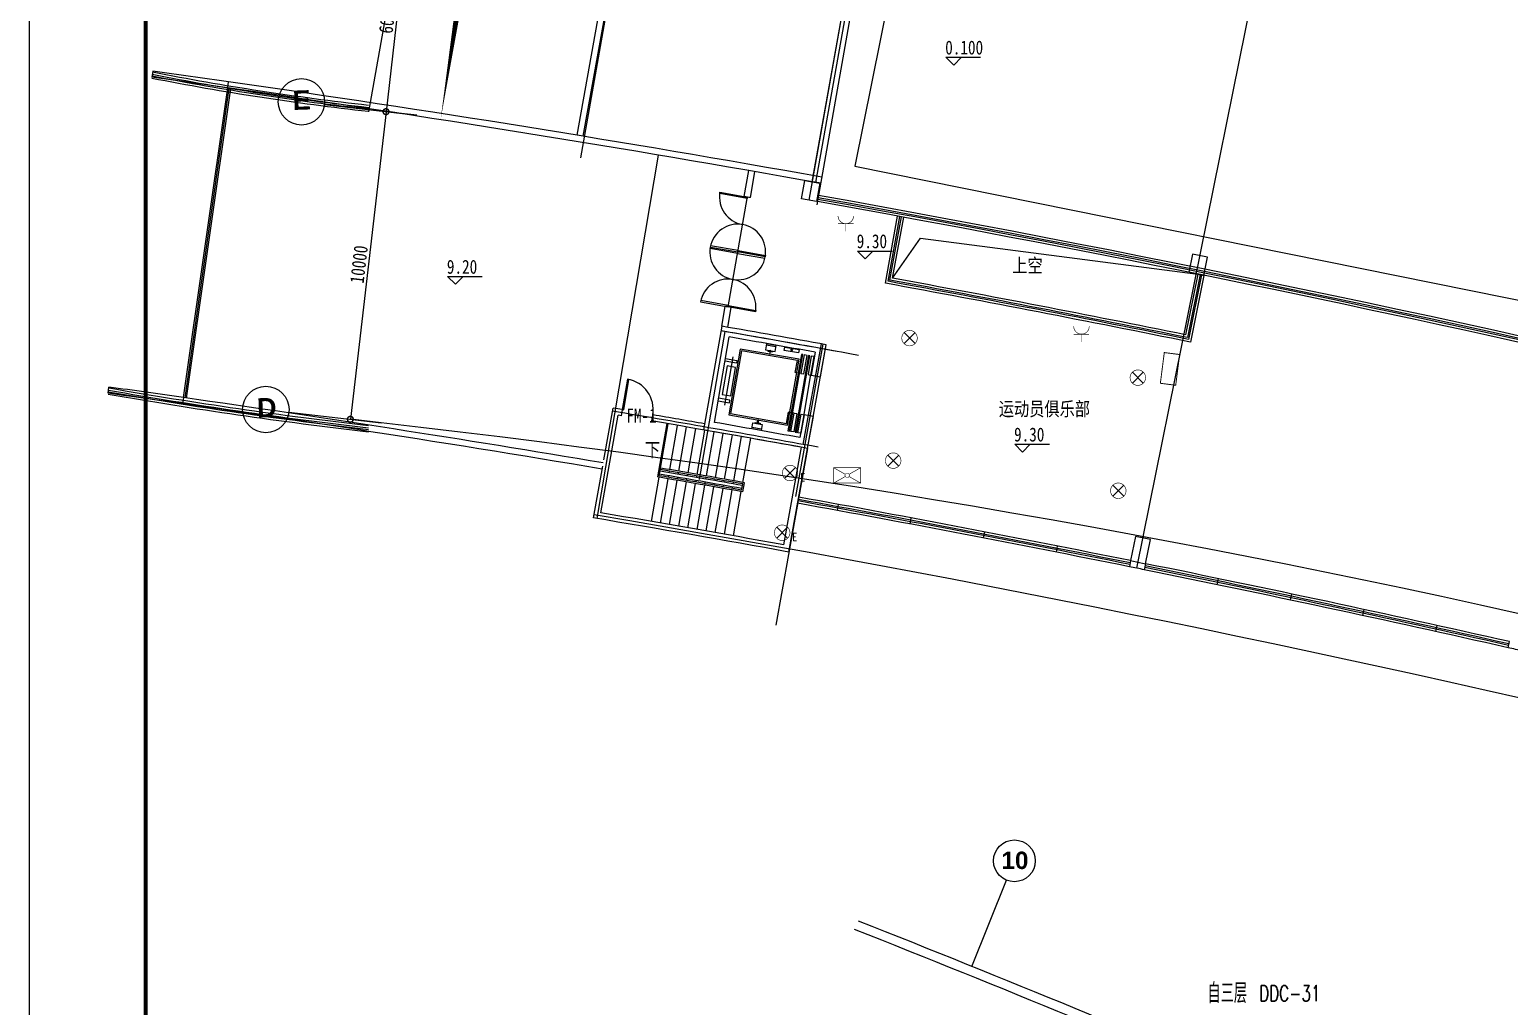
# Model space of a CAD drawing. Extents: x 24221263 to 48466785, y 43033036 to 86624613.
# Drawn here: x 24221263 to 24269055, y 43076738 to 43108279 of the extents above; entities that cross this region are included whole.
import ezdxf

# ---------------------------------------------------------------- set-up
doc = ezdxf.new("R2010")
doc.units = 0
doc.header["$MEASUREMENT"] = 0
doc.layers.get('0').update_dxf_attribs({"linetype": 'CONTINUOUS'})
doc.layers.get('DEFPOINTS').update_dxf_attribs({"linetype": 'CONTINUOUS'})
for name, color, linetype in [('AC-W', 7, 'CONTINUOUS'), ('FRAME', 7, 'CONTINUOUS'), ('J-DIM', 7, 'CONTINUOUS'), ('场地', 5, 'CONTINUOUS'), ('设备-动力', 3, 'CONTINUOUS'), ('设备-插座', 3, 'CONTINUOUS'), ('设备-照明', 3, 'CONTINUOUS'), ('设备-箱柜', 3, 'CONTINUOUS'), ('门窗', 7, 'CONTINUOUS')]:
    doc.layers.add(name, color=color, linetype=linetype)
doc.styles.add('DFHZ', font='romans.shx', dxfattribs={"width": 0.7, "bigfont": 'dfhz.shx'})
doc.styles.add('IDQSTYLE', font='simplex.shx', dxfattribs={"width": 0.7, "bigfont": 'hzfs1.shx'})
doc.styles.add('Q1', font='SimSun.ttf', dxfattribs={"width": 0.8, "height": 450})
doc.styles.add('Q200', font='SimSun.ttf', dxfattribs={"width": 0.8, "height": 450})
doc.styles.add('T-SG-01$0$Arial', font='ARIALBD.TTF')
doc.dimstyles.new('Q2', dxfattribs={"dimscale": 150, "dimtxt": 2.5, "dimasz": 2.5, "dimexe": 0, "dimexo": 0, "dimgap": 0.5, "dimtad": 1, "dimdec": 4, "dimdsep": 46, "dimtxsty": 'Q200', "dimblk1": 'DOTSMALL', "dimblk2": 'DOTSMALL', "dimsah": 1, "dimcen": 2.5, "dimadec": 0, "dimazin": 0, "dimtfac": 1, "dimtdec": 3, "dimtmove": 2, "dimatfit": 3, "dimldrblk": 'DOTSMALL', "dimfxl": 1, "dimtolj": 1, "dimtzin": 10, "dimarcsym": 0})

# ---------------------------------------------------------------- blocks, each defined once
blk = doc.blocks.new('_DOTSMALL')
at = {"color": 0, "linetype": 'ByBlock', "const_width": 0.5}
blk.add_lwpolyline([(-0.0625, 0, 1), (0.0625, 0, 1)], format="xyb", close=True, dxfattribs=at)
blk = doc.blocks.new('*D139')
at = {"color": 0, "linetype": 'ByBlock'}
for p, q in [((24233465, 43111589), (24232774, 43105629)), ((24234458, 43111474), (24233465, 43111589)), ((24233767, 43105514), (24232774, 43105629))]:
    blk.add_line(p, q, dxfattribs=at)
at = {"layer": 'DEFPOINTS', "color": 0, "linetype": 'ByBlock'}
for p in [(24234458, 43111474), (24232774, 43105629), (24233767, 43105514)]:
    blk.add_point(p, dxfattribs=at)
at = {"color": 0, "linetype": 'ByBlock', "xscale": 375, "yscale": 375, "zscale": 375}
for p, rotation in [((24233465, 43111589), 83.38694707575284), ((24232774, 43105629), 263.3869470757529)]:
    blk.add_blockref('_DOTSMALL', p, dxfattribs=dict(at, rotation=rotation))
at = {"color": 0, "linetype": 'ByBlock', "insert": (24232821, 43108644), "char_height": 450, "attachment_point": 5, "rotation": 83.3869, "style": 'Q200'}
blk.add_mtext('\\A1;6000', dxfattribs=at)
blk = doc.blocks.new('*D140')
at = {"color": 0, "linetype": 'ByBlock'}
for p, q in [((24232774, 43105629), (24231622, 43095696)), ((24233767, 43105514), (24232774, 43105629)), ((24232616, 43095581), (24231622, 43095696))]:
    blk.add_line(p, q, dxfattribs=at)
at = {"layer": 'DEFPOINTS', "color": 0, "linetype": 'ByBlock'}
for p in [(24233767, 43105514), (24231622, 43095696), (24232616, 43095581)]:
    blk.add_point(p, dxfattribs=at)
at = {"color": 0, "linetype": 'ByBlock', "xscale": 375, "yscale": 375, "zscale": 375}
for p, rotation in [((24232774, 43105629), 83.38736012216329), ((24231622, 43095696), 263.3873601221633)]:
    blk.add_blockref('_DOTSMALL', p, dxfattribs=dict(at, rotation=rotation))
at = {"color": 0, "linetype": 'ByBlock', "insert": (24231900, 43100697), "char_height": 450, "attachment_point": 5, "rotation": 83.3874, "style": 'Q200'}
blk.add_mtext('\\A1;10000', dxfattribs=at)
blk = doc.blocks.new('HC001494')
at = {"color": 0, "linetype": 'Continuous'}
for p, q in [((-1.77, 1.77), (1.77, -1.77)), ((1.77, 1.77), (-1.77, -1.77))]:
    blk.add_line(p, q, dxfattribs=at)
at = {"color": 0, "linetype": 'Continuous', "const_width": 0.2}
blk.add_lwpolyline([(1.77, -1.77, 0.198912), (2.5, 0, 0.198912), (1.77, 1.77, 0.198912), (0, 2.5, 0.198912), (-1.77, 1.77, 0.198912), (-2.5, 0, 0.198912), (-1.77, -1.77, 0.198912), (0, -2.5, 0.198912)], format="xyb", close=True, dxfattribs=at)
at = {"color": 0, "style": 'IDQSTYLE', "width": 0.7}
blk.add_attdef('PSFHATT', (4.5, -2.5), '', height=2.5, dxfattribs=at)
blk = doc.blocks.new('HC000426')
at = {"color": 0, "linetype": 'Continuous', "const_width": 0.3}
blk.add_lwpolyline([(5, 2.5), (-5, 2.5), (-5, -2.5), (5, -2.5)], close=True, dxfattribs=at)
at = {"color": 0, "style": 'IDQSTYLE', "width": 0.7}
blk.add_attdef('PSFHATT', (7, -2.5), '', height=2.5, dxfattribs=at)
blk = doc.blocks.new('HC001847003903')
at = {"color": 0, "linetype": 'Continuous'}
for p, q in [((-1.77, 1.77), (1.77, -1.77)), ((1.77, 1.77), (-1.77, -1.77))]:
    blk.add_line(p, q, dxfattribs=at)
at = {"color": 0, "linetype": 'Continuous', "const_width": 0.2}
blk.add_lwpolyline([(1.77, -1.77, 0.198912), (2.5, 0, 0.198912), (1.77, 1.77, 0.198912), (0, 2.5, 0.198912), (-1.77, 1.77, 0.198912), (-2.5, 0, 0.198912), (-1.77, -1.77, 0.198912), (0, -2.5, 0.198912)], format="xyb", close=True, dxfattribs=at)
at = {"color": 0, "style": 'IDQSTYLE', "width": 0.7}
blk.add_attdef('E', (3.36, -2.66), '', height=2.5, dxfattribs=at)
at = {"color": 0, "width": 0.7}
blk.add_attdef('PSFHATT', (6.44, -2.66), '', height=2.5, dxfattribs=at)
blk = doc.blocks.new('HC000133')
at = {"color": 0, "linetype": 'Continuous', "const_width": 0.2}
blk.add_lwpolyline([(-2.5, 5, 0.198912), (-1.77, 3.23, 0.198912), (0, 2.5, 0.198912), (1.77, 3.23, 0.198912), (2.5, 5)], format="xyb", dxfattribs=at)
for points in [[(-2.55, 2.48), (2.48, 2.48)], [(0, 2.5), (0, 0)]]:
    blk.add_lwpolyline(points, dxfattribs=at)
at = {"color": 0, "style": 'IDQSTYLE', "width": 0.7}
blk.add_attdef('PSFHATT', (4.5, 0), '', height=2.5, dxfattribs=at)
blk = doc.blocks.new('HC000704')
at = {"color": 0, "linetype": 'Continuous', "const_width": 0.2}
for points in [[(-0.61, 0.35), (-4.38, 2.5)], [(-4.38, 2.5), (4.37, 2.5), (4.37, -2.5), (-4.38, -2.5), (-4.38, 2.5)], [(4.37, 2.5), (0.61, 0.35)], [(-0.61, -0.35), (-4.38, -2.5)], [(0.61, -0.35), (4.37, -2.5)]]:
    blk.add_lwpolyline(points, dxfattribs=at)
at = {"color": 0, "linetype": 'Continuous', "const_width": 0.16}
blk.add_lwpolyline([(0, -0.71, 0.198912), (0.5, -0.5, 0.198912), (0.71, 0, 0.198912), (0.5, 0.5, 0.198912), (0, 0.71, 0.198912), (-0.5, 0.5, 0.198912), (-0.71, 0, 0.198912), (-0.5, -0.5, 0.198912)], format="xyb", close=True, dxfattribs=at)
at = {"color": 0, "style": 'IDQSTYLE', "width": 0.7}
blk.add_attdef('PSFHATT', (6.37, -2.5), '', height=2.5, dxfattribs=at)

msp = doc.modelspace()

# ---------------------------------------------------------------- linework, layer by layer
at = {"layer": 'AC-W', "color": 7, "ltscale": 1500}
for p, q in [((24232215.30344, 43105624.41262), (24240140.68981, 43150063.27928)), ((24239060.77466, 43104138.62935), (24247031.9544, 43148834.26651)), ((24246435.6287, 43102773.36322), (24254415.45217, 43147517.46712)), ((24257022.21051, 43090885.99528), (24267953.22348, 43144941.85024)), ((24239590.83978, 43092493.0659), (24241573.32465, 43104226.76752)), ((24242896.63246, 43093751.35812), (24243731.45746, 43098528.96916)), ((24246005.28948, 43093198.84616), (24246894.5469, 43098119.13286)), ((24246247.30572, 43094882.64398), (24246833.85026, 43098130.09921))]:
    msp.add_line(p, q, dxfattribs=at)
at = {"layer": 'AC-W', "color": 7}
for p, q in [((24246540.98189, 43103364.09485), (24251053.22439, 43128664.93612)), ((24246659.11784, 43103343.02598), (24251171.36035, 43128643.86733)), ((24246693.72866, 43102625.79363), (24251328.87497, 43128615.77561)), ((24241386.44701, 43118602.94085), (24238936.96594, 43104868.32179)), ((24241548.69594, 43118373.57001), (24239134.34456, 43104835.92858)), ((24250859.16907, 43107385.39063), (24251977.16907, 43107385.39063)), ((24250859.16907, 43107385.39063), (24251109.16907, 43107135.39063)), ((24251359.16907, 43107385.39063), (24251109.16907, 43107135.39063)), ((24225237.51129, 43106938.38198), (24225210.10675, 43106740.2684)), ((24227661.76208, 43106395.53212), (24227690.05469, 43106593.53441)), ((24226233.08341, 43096397.10196), (24227661.76384, 43106395.54545)), ((24226282.58033, 43096390.02701), (24227711.26077, 43106388.47054)), ((24226332.0766, 43096382.9475), (24227760.75705, 43106381.39116)), ((24227661.76208, 43106395.53212), (24227661.76208, 43106395.53212)), ((24230787.24198, 43105859.68189), (24233767.28414, 43105514.21301)), ((24244345.63833, 43102888.38101), (24244491.71325, 43103725.65143)), ((24244542.65645, 43102853.97374), (24244688.73097, 43103691.24189)), ((24246189.60193, 43102817.40065), (24246295.23794, 43103407.92185)), ((24246295.23794, 43103407.92185), (24246787.38335, 43103320.15058)), ((24246787.38335, 43103320.15058), (24246681.77965, 43102729.30356)), ((24243824.88738, 43099324.84802), (24244436.42349, 43102826.85028)), ((24246681.77965, 43102729.30356), (24246189.60193, 43102817.40065)), ((24248900.18756, 43100091.4791), (24249298.23413, 43102255.17017)), ((24248987.52106, 43100151.6799), (24249371.99786, 43102241.60875)), ((24249045.74237, 43100191.80818), (24249421.17265, 43102232.56223)), ((24249133.0728, 43100251.99223), (24249494.93331, 43102218.98412)), ((24249133.0728, 43100251.99223), (24250036.42557, 43101540.01348)), ((24250036.42557, 43101540.01348), (24258993.80088, 43100383.57768)), ((24248001.348, 43101129.17559), (24249119.348, 43101129.17559)), ((24248001.348, 43101129.17559), (24248251.348, 43100879.17559)), ((24248501.348, 43101129.17559), (24248251.348, 43100879.17559)), ((24258818.6342, 43101031.12688), (24258699.73847, 43100443.02501)), ((24259308.72001, 43100932.05167), (24258818.6342, 43101031.12688)), ((24259189.82428, 43100343.9498), (24259308.72001, 43100932.05167)), ((24258993.82067, 43100383.67532), (24258596.54472, 43098423.49167)), ((24259067.32619, 43100368.77775), (24258655.15685, 43098335.1092)), ((24258699.73847, 43100443.02501), (24259189.82428, 43100343.9498)), ((24234764.58297, 43100304.58321), (24235882.58297, 43100304.58321)), ((24234764.58297, 43100304.58321), (24235014.58297, 43100054.58321)), ((24235264.58297, 43100304.58321), (24235014.58297, 43100054.58321)), ((24259116.32988, 43100358.84603), (24258694.23048, 43098276.18199)), ((24259189.8354, 43100343.94846), (24258752.83923, 43098187.78283)), ((24243615.10962, 43098701.5529), (24243726.83901, 43099341.96206)), ((24243812.13356, 43098667.17899), (24243923.8571, 43099307.55459)), ((24243615.10962, 43098701.5529), (24243030.14222, 43095352.25244)), ((24243377.27876, 43095596.13708), (24243859.01664, 43098354.38465)), ((24245364.07403, 43098031.89508), (24245055.85084, 43098085.72737)), ((24245783.5609, 43091409.74871), (24246992.95101, 43098101.33874)), ((24246806.33821, 43097068.80477), (24246992.95101, 43098101.33874)), ((24243711.32458, 43096155.23798), (24243983.76935, 43097715.15293)), ((24244216.54597, 43097965.12864), (24243845.58678, 43095841.15767)), ((24244254.41274, 43097911.2357), (24243899.47971, 43095879.02444)), ((24246112.68083, 43097633.1912), (24244216.54597, 43097965.12864)), ((24246058.7879, 43097595.32443), (24244254.41274, 43097911.2357)), ((24245741.72164, 43095509.22024), (24246112.68083, 43097633.1912)), ((24245892.83438, 43097947.0164), (24245854.40909, 43097920.01765)), ((24245860.12236, 43097952.72967), (24245887.12111, 43097914.30438)), ((24245991.71002, 43097211.26208), (24246058.7879, 43097595.32443)), ((24246632.91278, 43097861.51692), (24246499.55693, 43097123.11728)), ((24246175.22943, 43097179.20975), (24245991.71002, 43097211.26208)), ((24246277.81684, 43095859.37049), (24246497.25458, 43097140.71632)), ((24246499.55693, 43097123.11728), (24246806.33821, 43097068.80477)), ((24223798.77276, 43096537.41898), (24223826.17731, 43096735.53256)), ((24223798.77276, 43096537.41898), (24223798.77276, 43096537.41898)), ((24226233.08355, 43096397.10194), (24226204.79285, 43096199.11296)), ((24229635.67905, 43095926.20804), (24232615.7212, 43095580.73916)), ((24239708.31024, 43092676.04623), (24240270.16704, 43095826.46418)), ((24239809.5835, 43094383.0267), (24240108.07088, 43096056.6916)), ((24240403.02105, 43096006.82119), (24240369.62402, 43095809.6293)), ((24241355.24889, 43095641.77036), (24241389.00774, 43095838.90062)), ((24243845.58678, 43095841.15767), (24245741.72164, 43095509.22024)), ((24243899.47971, 43095879.02444), (24245703.85488, 43095563.11318)), ((24245703.85488, 43095563.11318), (24245768.04607, 43095930.6475)), ((24246268.49254, 43095843.80905), (24246135.2386, 43095106.10025)), ((24246575.1298, 43095789.52204), (24246268.49254, 43095843.80905)), ((24246388.25595, 43094755.54373), (24246575.1298, 43095789.52204)), ((24241838.06909, 43095558.86325), (24241540.97009, 43093834.267)), ((24241598.7332, 43093875.05491), (24241887.34366, 43095550.37697)), ((24241936.88854, 43094070.39882), (24242183.8454, 43095499.21382)), ((24242232.57294, 43094019.20854), (24242480.31884, 43095447.88694)), ((24242528.22903, 43093967.85497), (24242776.76389, 43095396.39633)), ((24242823.85671, 43093916.33813), (24243073.18046, 43095344.74202)), ((24243119.4559, 43093864.65804), (24243369.56846, 43095292.92402)), ((24243415.02649, 43093812.8147), (24243665.92779, 43095240.94234)), ((24243710.56842, 43093760.80815), (24243962.25838, 43095188.797)), ((24244006.08157, 43093708.63838), (24244258.56011, 43095136.48802)), ((24244900.37322, 43095376.92091), (24244592.15003, 43095430.75321)), ((24244301.56587, 43093656.30542), (24244554.83292, 43095084.01541)), ((24245369.04497, 43089045.78053), (24246400.71625, 43094753.28923)), ((24245622.31973, 43091642.13048), (24246191.44449, 43094791.11402)), ((24253082.61178, 43094889.21671), (24254200.61178, 43094889.21671)), ((24253082.61178, 43094889.21671), (24253332.61178, 43094639.21671)), ((24253582.61178, 43094889.21671), (24253332.61178, 43094639.21671)), ((24239475.97986, 43092512.45952), (24239774.46733, 43094186.12492)), ((24241344.07691, 43092396.82956), (24241590.24466, 43093825.78073)), ((24241638.83716, 43092345.96692), (24241885.79402, 43093774.78192)), ((24241894.30977, 43093824.05141), (24241902.82553, 43093873.32089)), ((24241919.85703, 43093971.85985), (24241928.37279, 43094021.12934)), ((24241933.56927, 43092294.9415), (24242181.31517, 43093723.6199)), ((24242189.85813, 43093772.88468), (24242198.4011, 43093822.14945)), ((24242215.48702, 43093920.67899), (24242224.02998, 43093969.94377)), ((24242228.27316, 43092243.75333), (24242476.80802, 43093672.29469)), ((24242485.37819, 43093721.55474), (24242493.94836, 43093770.81478)), ((24242511.08869, 43093869.33488), (24242519.65886, 43093918.59492)), ((24242780.86986, 43093670.0616), (24242789.46723, 43093719.31691)), ((24242806.66197, 43093817.82752), (24242815.25934, 43093867.08283)), ((24243102.20675, 43093766.15694), (24243110.83132, 43093815.40749)), ((24243397.72296, 43093714.32314), (24243406.37473, 43093763.56892)), ((24243693.21049, 43093662.32616), (24243701.88945, 43093711.56715)), ((24242522.94874, 43092192.40241), (24242772.27249, 43093620.80629)), ((24242817.59591, 43092140.88875), (24243067.70847, 43093569.15473)), ((24243076.33304, 43093618.40528), (24243084.95761, 43093667.65583)), ((24243112.21458, 43092089.21239), (24243363.11588, 43093517.34002)), ((24243371.76765, 43093566.5858), (24243380.41942, 43093615.83158)), ((24243406.80468, 43092037.37332), (24243658.49463, 43093465.36218)), ((24243667.1736, 43093514.60317), (24243675.85256, 43093563.84417)), ((24243701.3661, 43091985.37158), (24243953.84464, 43093413.22122)), ((24243962.55079, 43093462.45741), (24243971.25695, 43093511.6936)), ((24243988.66926, 43093610.16599), (24243997.37542, 43093659.40219)), ((24243995.89875, 43091933.20717), (24244249.1658, 43093360.91715)), ((24244257.89914, 43093410.14853), (24244292.83253, 43093607.07405)), ((24244298.39677, 43093352.18154), (24244350.79685, 43093647.56981)), ((24247378.22629, 43092948.88986), (24247342.15051, 43092752.17042)), ((24249701.50498, 43092314.10499), (24249738.45777, 43092510.70591)), ((24252101.3254, 43092061.12255), (24252063.5107, 43091864.72996)), ((24256975.4275, 43091915.71085), (24256816.81963, 43091131.59125)), ((24257465.50225, 43091816.58093), (24256975.4275, 43091915.71085)), ((24257306.89438, 43091032.46133), (24257465.50225, 43091816.58093)), ((24254423.50355, 43091404.90098), (24254462.19588, 43091601.16696)), ((24256821.01692, 43091130.69953), (24256781.43727, 43090934.62705)), ((24256816.81963, 43091131.59125), (24257306.89438, 43091032.46133)), ((24257302.69143, 43091033.26877), (24257262.96173, 43090837.25461)), ((24259618.35422, 43090354.41385), (24259658.96027, 43090550.29284)), ((24262013.04964, 43090056.80338), (24261971.58571, 43089861.14873)), ((24264322.61009, 43089357.46894), (24264364.94914, 43089552.98067)), ((24266709.99044, 43089039.67846), (24266666.79723, 43088844.39828)), ((24269010.79848, 43088320.49822), (24269054.86461, 43088515.62795)), ((24269011.20506, 43088320.4064), (24269055.27134, 43088515.53609)), ((24251693.05395, 43078030.16666), (24252816.48629, 43080811.87472))]:
    msp.add_line(p, q, dxfattribs=at)
msp.add_lwpolyline([(24241091.72253, 43147461.73528, 0, 0, 0), (24235144.06101, 43109270.28603, 200, 0, 0), (24234536.51954, 43105369.1075, 0, 0, 0)], format="xyseb", dxfattribs=at)
for points in [[(24245063.92903, 43098131.98001), (24245030.01067, 43097937.54718), (24245338.23386, 43097883.71489), (24245372.15222, 43098078.14772)], [(24246115.20687, 43097948.82824), (24246095.71457, 43097837.22278), (24245632.0366, 43097918.20581), (24245651.52889, 43098029.81127)], [(24245102.76325, 43097911.20928), (24245100.52348, 43097898.38526), (24245258.62092, 43097870.77297), (24245260.86068, 43097883.597)], [(24245158.23979, 43097800.27047), (24245171.06381, 43097798.03071), (24245192.57782, 43097921.21169), (24245179.75379, 43097923.45146)], [(24244584.07184, 43095384.50056), (24244618.26955, 43095580.30362), (24244926.49274, 43095526.47133), (24244892.29503, 43095330.66827)], [(24244695.64273, 43095580.42151), (24244697.88249, 43095593.24554), (24244855.97992, 43095565.63325), (24244853.74016, 43095552.80922)], [(24244787.48313, 43095677.68834), (24244800.30716, 43095675.44858), (24244778.79316, 43095552.2676), (24244765.96913, 43095554.50736)]]:
    msp.add_lwpolyline(points, close=True, dxfattribs=at)
for points in [[(24243738.34393, 43097663.45864), (24244105.38274, 43097599.35399), (24244089.35658, 43097507.59428), (24243722.31776, 43097571.69893)], [(24246187.63978, 43097791.67399), (24245755.63571, 43095318.18327), (24245801.51557, 43095310.17018), (24246233.51963, 43097783.6609), (24246187.63978, 43097791.67399)], [(24246417.03904, 43097751.60858), (24245985.03497, 43095278.11786), (24246030.91482, 43095270.10478), (24246462.91889, 43097743.5955), (24246417.03904, 43097751.60858)], [(24246279.39949, 43097775.64782), (24246175.22943, 43097179.20975), (24246175.22943, 43097179.20975), (24246266.98913, 43097163.18359), (24246371.15919, 43097759.62166), (24246279.39949, 43097775.64782)], [(24246508.79874, 43097735.58242), (24246404.62869, 43097139.14434), (24246404.62869, 43097139.14434), (24246496.38839, 43097123.11818), (24246600.55845, 43097719.55625), (24246508.79874, 43097735.58242)], [(24243790.03822, 43097418.03322), (24243629.77659, 43096500.43618), (24243905.0557, 43096452.35769), (24244065.31733, 43097369.95473), (24243790.03822, 43097418.03322)], [(24243497.95148, 43096287.06309), (24243864.9903, 43096222.95844), (24243881.01646, 43096314.71814), (24243513.97765, 43096378.82279)], [(24245951.56548, 43095898.59517), (24245768.04607, 43095930.6475)], [(24245849.48198, 43095301.79268), (24245953.65204, 43095898.23075), (24245953.65204, 43095898.23075), (24246045.41175, 43095882.20458), (24245941.24169, 43095285.76651), (24245849.48198, 43095301.79268)], [(24246078.88124, 43095261.72727), (24246183.0513, 43095858.16534), (24246183.0513, 43095858.16534), (24246274.811, 43095842.13918), (24246170.64095, 43095245.70111), (24246078.88124, 43095261.72727)]]:
    msp.add_lwpolyline(points, dxfattribs=at)
for centre, radius in [((24230042.23144, 43105946.04911), 750), ((24245873.62173, 43097933.51702), 23.48103), ((24228890.66851, 43096012.57526), 750), ((24253069.25857, 43081437.75904), 675)]:
    msp.add_circle(centre, radius, dxfattribs=at)
for centre, radius, start, end in [((24241541.07257, 43189981.18902), 84854.13444, 258.9011707026, 263.6836599595), ((23296698.85413, 36494571.99441), 6677042.94054, 81.985284799872, 82.006529444274), ((24241428.67178, 43189247.55046), 83912.90704, 258.8723745609, 263.6897389606), ((23249209.80246, 36156571.13583), 7018563.59555, 81.986109209748, 82.006327403288), ((24149392.33084, 42558636.58887), 553522.67138, 79.8589973065, 81.868036755), ((24149392.33084, 42558636.58887), 553322.67138, 79.8589868305, 81.868036755), ((24149396.05581, 42558620.05732), 552488.39933, 80.0833910254, 80.104132015), ((24149392.33084, 42558636.58887), 552797.67138, 72.8358612015, 79.8589592948), ((24149392.33084, 42558636.58887), 552847.67138, 72.8374617003, 79.8589619195), ((24149392.33084, 42558636.58887), 552922.67138, 72.8398618798, 79.8589658557), ((24149392.33084, 42558636.58887), 552722.67138, 77.2479804354, 79.8589553569), ((24149392.33084, 42558636.58887), 550522.67138, 78.5420613012, 79.5864582483), ((24149392.33084, 42558636.58887), 550597.67138, 78.5498659942, 79.5786522508), ((24149392.33084, 42558636.58887), 550647.67138, 78.5550679418, 79.5734494338), ((24149392.33084, 42558636.58887), 550722.67138, 78.5628690924, 79.5656469796), ((24149396.05581, 42558620.05732), 548888.39933, 80.0832593721, 80.1041363959), ((24149392.33084, 42558636.58886), 548222.67139, 79.7449090052, 80.1034640716), ((24149392.33083, 42558636.58883), 547922.67141, 79.7774917832, 80.072099064), ((24186652.90133, 42823632.41348), 275421.41854, 81.7434941031, 82.2489425106), ((24149392.33084, 42558636.58887), 543022.67138, 80.4208271703, 82.1243998673), ((24248859.59216, 43240046.90534), 145507.72709, 260.0920203066, 263.4278501335), ((24186709.19825, 42824032.79498), 275217.10196, 81.7432133378, 82.2492232847), ((24249039.42945, 43241316.30045), 146989.00047, 260.111039286, 263.4238089668), ((24149392.33084, 42558636.58887), 543222.67138, 80.4206309848, 81.868036755), ((24149392.33084, 42558636.58887), 545022.67138, 80.387424918, 80.4188717947), ((24149392.33084, 42558636.58887), 544822.67138, 80.387424918, 80.3980330003), ((24149392.33084, 42558636.58887), 544822.67138, 79.744843784, 80.2822801138), ((24149392.33084, 42558636.58887), 545022.67138, 80.1035254339, 80.2822801138), ((24149392.33084, 42558636.58888), 545122.67136, 79.7775723504, 80.071991641), ((24149392.33078, 42558636.58854), 544822.67171, 79.7448437841, 80.1035292929), ((24149392.33084, 42558636.58887), 543072.67138, 79.9354489119, 80.2307785725), ((24149392.33084, 42558636.58887), 543122.67138, 79.9407240604, 80.225503424), ((24149392.33084, 42558636.58887), 543172.67138, 79.9407240604, 80.225503424), ((24149392.33084, 42558636.58887), 543272.67138, 80.0672926665, 80.225503424), ((24149392.33084, 42558636.58887), 543322.67138, 80.0693401559, 80.225503424), ((24149392.33084, 42558636.58887), 543372.67138, 80.0713872402, 80.225503424), ((24149392.33084, 42558636.58887), 543372.67138, 79.9354518244, 80.0713872402), ((24149392.33084, 42558636.58887), 543322.67138, 79.9407240604, 80.0693401559), ((24149392.33084, 42558636.58887), 543272.67138, 79.9407240604, 80.0672926665), ((24149392.33084, 42558636.58887), 543022.67138, 78.5939910969, 79.7448089244), ((24149392.33084, 42558636.58887), 543097.67138, 78.5939902136, 79.7448089244), ((24149392.33084, 42558636.58887), 543147.67138, 78.5939896249, 79.7448089244), ((24149392.33084, 42558636.58887), 543222.67138, 78.593988742, 79.7448089244), ((24149392.33084, 42558636.58887), 541422.67138, 79.7447777435, 80.4224018725), ((24149392.33084, 42558636.58887), 541622.67138, 79.7659387345, 80.401046559), ((24149392.33084, 42558636.58886), 543022.67139, 78.5420627733, 78.5938980972), ((24149392.33084, 42558636.58886), 543022.67139, 77.2743656607, 78.5420627733), ((24149392.33084, 42558636.58887), 543097.67138, 77.2743656607, 78.5419709511), ((24149392.33084, 42558636.58887), 543147.67138, 77.2743656607, 78.5419709511), ((24149392.33084, 42558636.58887), 543222.67138, 77.2743656607, 78.5419709511), ((24149392.33084, 42558636.58886), 543022.67139, 77.2215952102, 77.2743216813), ((24044411.29706, 42564784.00642), 553522.67138, 65.2903474159, 68.4162412653)]:
    msp.add_arc(centre, radius, start, end, dxfattribs=at)
at = {"layer": 'AC-W', "color": 7, "ltscale": 100}
for centre, radius, start, end in [((24241498.79618, 43189705.07399), 84500.16555, 258.8904004945, 263.6859340701), ((24241470.69608, 43189521.66508), 84264.85944, 258.8832014862, 263.6874538151), ((24248974.33775, 43240857.69156), 146451.09124, 260.1040899064, 263.4251826028), ((24248928.5345, 43240534.04861), 146074.42348, 260.0992803789, 263.4262386232)]:
    msp.add_arc(centre, radius, start, end, dxfattribs=at)
at = {"layer": 'AC-W', "color": 7, "ltscale": 1500}
for centre, radius, start, end in [((24149392.33084, 42558636.58887), 548072.67138, 79.710530994, 80.1040622065), ((24149392.33084, 42558636.58887), 548072.67138, 79.6316007544, 80.1015610667), ((24193781.10644, 42751196.88878), 346566.5358, 69.9622299358, 83.5661946001), ((24149392.33084, 42558636.58887), 544922.67138, 79.710530994, 80.420589313), ((24149392.33084, 42558636.58887), 541522.67138, 72.4670300744, 80.422303181), ((24044411.29706, 42564784.00642), 553222.67138, 65.2903051737, 68.4180351924)]:
    msp.add_arc(centre, radius, start, end, dxfattribs=at)
at = {"layer": 'FRAME'}
msp.add_lwpolyline([(24221262.63462, 43033036.28865), (24221262.63462, 43159186.28865), (24399612.63462, 43159186.28865), (24399612.63462, 43033036.28865)], close=True, dxfattribs=at)
at = {"layer": 'FRAME', "const_width": 135}
msp.add_lwpolyline([(24225012.63462, 43034536.28865), (24225012.63462, 43157686.28865), (24398112.63462, 43157686.28865), (24398112.63462, 43034536.28865)], close=True, dxfattribs=at)
at = {"layer": '场地', "color": 7}
for p, q in [((24256042.43056, 43144060.32545), (24247916.02019, 43103873.74243)), ((24247916.02019, 43103873.74243), (24270459.22302, 43099315.12353))]:
    msp.add_line(p, q, dxfattribs=at)
at = {"layer": '门窗', "color": 7}
for points in [[(24244444.16513, 43102871.17936), (24244436.42349, 43102826.85028), (24243549.84195, 43102981.68303), (24243557.58359, 43103026.01211)], [(24244134.50104, 43101098.02434), (24244126.62085, 43101053.71969), (24243240.52772, 43101211.32352), (24243248.40792, 43101255.62818)], [(24244134.49962, 43101098.01628), (24244142.24126, 43101142.34536), (24243255.65972, 43101297.17811), (24243247.91809, 43101252.84904)], [(24244134.52696, 43101098.01973), (24244126.64612, 43101053.71519), (24245012.73694, 43100896.09839), (24245020.61778, 43100940.40294)], [(24244134.52556, 43101098.01176), (24244142.26655, 43101142.34095), (24245028.85035, 43100987.52116), (24245021.10936, 43100943.19197)], [(24243819.29337, 43099325.83809), (24243827.17356, 43099370.14274), (24242941.08043, 43099527.74658), (24242933.20024, 43099483.44192)], [(24243819.29337, 43099325.83809), (24243827.17421, 43099370.14263), (24244713.26503, 43099212.52583), (24244705.38419, 43099168.22129)], [(24240403.02105, 43096006.82119), (24240452.31134, 43095998.4267), (24240620.20109, 43096984.23248), (24240570.9108, 43096992.62696)]]:
    msp.add_lwpolyline(points, close=True, dxfattribs=at)
for centre, radius, start, end in [((24244444.16513, 43102871.17936), 900, 170.093759744, 260.093759744), ((24244134.49962, 43101098.01628), 900, 80.093759744, 170.093759744), ((24244134.52556, 43101098.01176), 900, 350.094597723, 80.094597723), ((24244134.50104, 43101098.02434), 900, 169.914627726, 259.914627726), ((24244134.52696, 43101098.01973), 900, 259.913789747, 349.913789747), ((24243819.29337, 43099325.83809), 900, 79.914627726, 169.914627726), ((24243819.29337, 43099325.83809), 900, 349.913789748, 79.913789748), ((24240403.02105, 43096006.82119), 1000, 350.334852516, 80.334852516)]:
    msp.add_arc(centre, radius, start, end, dxfattribs=at)

# ---------------------------------------------------------------- block references
at = {"layer": '设备-动力', "color": 3, "xscale": 100, "yscale": 100, "zscale": 100}
msp.add_blockref('HC000704', (24247667.44589, 43093884.18927), dxfattribs=at)
at = {"layer": '设备-插座', "xscale": 100, "yscale": 100, "zscale": 100}
for p in [(24247624.10511, 43101761.95857), (24255235.02366, 43098195.40705)]:
    msp.add_blockref('HC000133', p, dxfattribs=at)
at = {"layer": '设备-照明', "xscale": 100, "yscale": 100, "zscale": 100}
for p in [(24249681.32265, 43098316.61258), (24257055.03993, 43097040.16256), (24249154.0191, 43094360.98271), (24256423.64085, 43093388.28684)]:
    msp.add_blockref('HC001494', p, dxfattribs=at)
at = {"layer": '设备-照明'}
ref = msp.add_blockref('HC001847003903', (24245824.22277, 43093960.9306), dxfattribs=dict(at, xscale=100, yscale=100, zscale=100))
ref.add_attrib('E', 'E', (24246160.05389, 43093694.5265), dxfattribs={"layer": '0', "color": 0, "height": 250, "style": 'IDQSTYLE', "width": 0.7})
ref = msp.add_blockref('HC001847003903', (24245568.25017, 43092032.60371), dxfattribs=dict(at, xscale=100, yscale=100, zscale=100))
ref.add_attrib('E', 'E', (24245904.08129, 43091766.1996), dxfattribs={"layer": '0', "color": 0, "height": 250, "style": 'IDQSTYLE', "width": 0.7})
at = {"layer": '设备-箱柜', "color": 142, "xscale": 99.99999999999999, "yscale": 99.99999999999999, "zscale": 100, "rotation": 82.71483112859481}
msp.add_blockref('HC000426', (24258093.84258, 43097322.70405), dxfattribs=at)

# ---------------------------------------------------------------- texts
at = {"layer": 'AC-W', "color": 7, "style": 'Q1', "width": 0.8}
for s, p in [('0.100', (24250834.08869, 43107476.06865)), ('9.30', (24247976.2676, 43101219.85359)), ('9.20', (24234739.50256, 43100395.26122)), ('上空', (24252998.37326, 43100437.89829)), ('运动员俱乐部', (24252564.31211, 43095806.43431)), ('FM-1', (24240536.21522, 43095591.24608)), ('9.30', (24253057.53138, 43094979.89472)), ('下', (24241135.28026, 43094487.09076))]:
    msp.add_text(s, height=450, dxfattribs=at).set_placement(p)
at = {"layer": 'AC-W', "color": 7, "style": 'T-SG-01$0$Arial'}
for s, p in [('E', (24229768.25358, 43105682.30175)), ('D', (24228616.69065, 43095748.82789))]:
    msp.add_text(s, height=625, rotation=2.018664101, dxfattribs=at).set_placement(p)
msp.add_text('10', height=562.5, dxfattribs=at).set_placement((24252648.72006, 43081172.46952))
at = {"layer": 'J-DIM', "style": 'DFHZ', "width": 0.7}
for s, height, p in [('自三层', 640, (24259303.94412, 43076842.73075)), ('DDC-31', 512, (24260974.21238, 43076902.30725))]:
    msp.add_text(s, height=height, dxfattribs=at).set_placement(p)

# ---------------------------------------------------------------- dimensions: what is measured, and where the dimension line sits
at = {"layer": 'AC-W', "color": 7}
for p1, p2, distance, picture, middle in [((24234458.2219, 43111474.29732), (24233767.24117, 43105514.21799), -999.95675, '*D139', (24232821.42398, 43108643.96517)), ((24233767.28414, 43105514.21301), (24232615.7212, 43095580.73916), -1000, '*D140', (24231900.15107, 43100697.17927))]:
    dim = msp.add_aligned_dim(p1=p1, p2=p2, distance=distance, dimstyle='Q2', dxfattribs=at)
    dim.commit()
    dim.dimension.update_dxf_attribs({"geometry": picture, "text_midpoint": middle})

doc.saveas('drawing.dxf')
